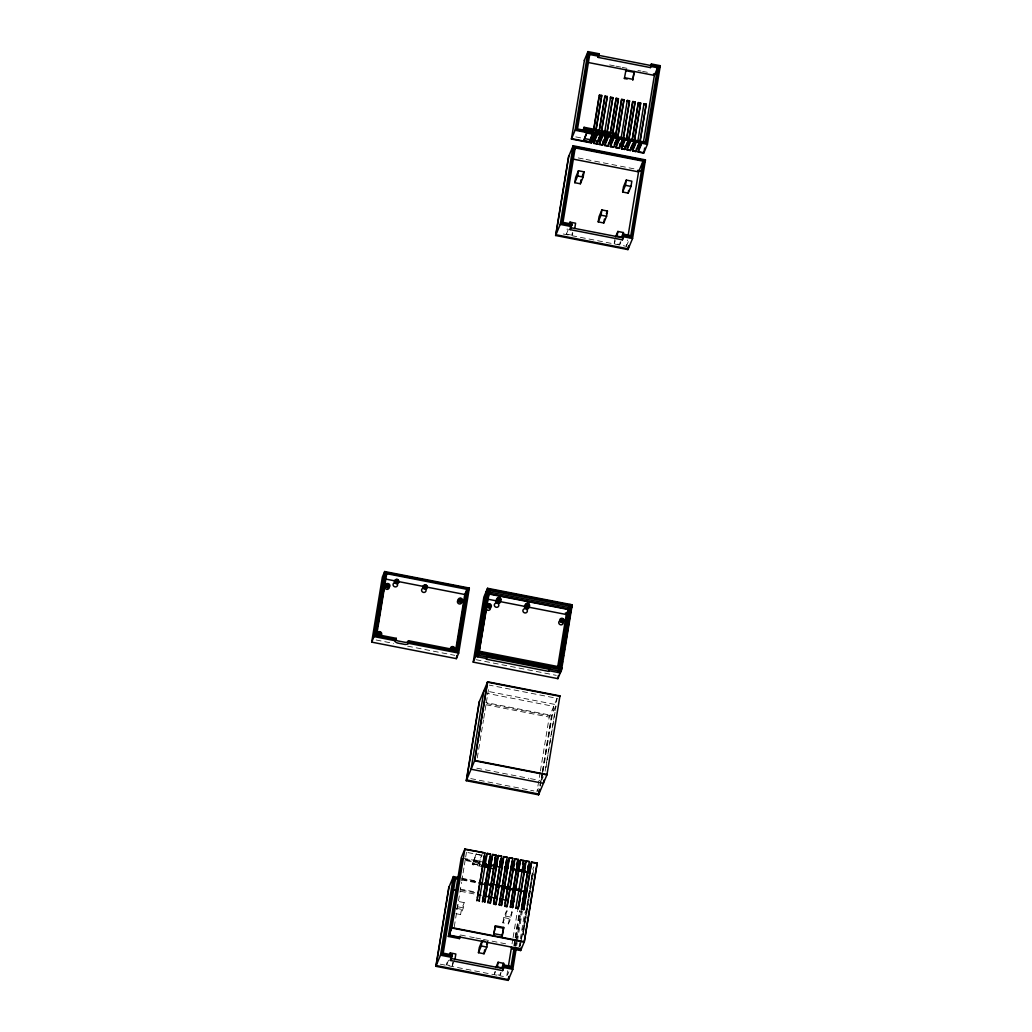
<?xml version="1.0" encoding="UTF-8"?>
<svg xmlns="http://www.w3.org/2000/svg" width="1032" height="1032" viewBox="0 0 1032 1032"><rect width="100%" height="100%" fill="white"/><g stroke="black" fill="none" stroke-linecap="round" stroke-linejoin="round"><path stroke-width="0.75" stroke-dasharray="5 3.75" d="M477.261 757.939L483.492 719.936M483.75 718.349L484.782 712.016M485.04 710.429L486.085 704.095M486.343 702.508L487.375 696.174M487.633 694.588L488.678 688.254M454.415 960.586L452.171 965.952L446.611 964.856L447.475 959.618M570.541 234.883L566.375 234.07L567.226 228.82M454.273 926.736L461.536 882.386M461.794 880.812L462.839 874.465M463.097 872.891L464.129 866.558M464.387 864.971L465.432 858.637M465.69 857.05L466.464 852.303M456.712 909.463L458.698 901.542L464.258 902.626L463.394 907.876L460.595 914.571L455.035 913.488M452.171 965.952L452.816 962.018M460.595 914.571L461.459 909.334L464.258 902.626M572.36 232.535L571.934 235.154L574.179 229.788M482.305 866.596L472.282 864.648L472.785 862.829L481.363 864.506M472.282 864.648L472.785 862.829M476.281 853.464L473.301 861.849L476.462 854.303L480.628 855.128M482.37 853.296L478.861 862.933L482.021 855.399M480.125 862.159L479.454 865.68L480.125 862.159L465.29 859.269M501.139 972.596L500.017 975.279L494.457 974.195L494.883 971.576M502.868 922.814L503.732 917.577L506.531 910.882L512.091 911.966L511.24 917.203L508.441 923.898L502.868 922.814L505.68 916.119L506.531 910.882M620.89 241.798L619.78 244.481L614.208 243.397L614.853 239.463M500.017 975.279L500.443 972.66M508.441 923.898L509.292 918.661L512.091 911.966M619.78 244.481L620.206 241.862M507.641 970.764L506.609 977.098L508.841 971.744M512.053 943.841L512.84 939.094M513.097 937.508L517.509 910.585M540.136 772.517L537.014 791.518L539.813 784.823M540.394 770.93L549.217 717.085L557.061 698.329L489.194 685.093M563.24 233.993L626.36 246.313L627.404 239.979M513.833 945.802L514.865 939.507M515.123 937.933L519.509 911.204M540.123 785.378L542.187 772.8M542.445 771.227L551.462 716.182L556.274 704.701L488.665 691.517M515.445 937.172L519.831 910.43M540.188 786.191L540.962 781.469M541.22 779.895L542.252 773.613M542.51 772.039L551.785 715.421L485.762 702.534M514.465 945.802L515.497 939.455M515.755 937.882L520.167 910.946M542.793 772.891L541.503 780.798L543.18 776.786M543.051 771.304L553.694 706.365L487.414 693.427M515.458 946.163L516.477 939.92M516.735 938.359L521.341 910.237M515.613 945.789L516.129 942.655M516.374 941.094L521.237 911.424M516.671 945.712L517.187 942.564M517.445 940.991L522.347 911.114M545.128 771.188L557.061 698.329M545.954 767.614L546.986 761.319M547.244 759.746L548.276 753.45M548.534 751.877L556.016 706.275M518.928 947.634L524.643 912.791M520.231 946.151L521.25 939.907M521.508 938.346L532.422 872.363L520.386 945.776M522.914 935.224L534.073 867.112M523.237 934.824L523.753 931.677M524.011 930.103L525.03 923.808M525.288 922.234L533.544 871.911M566.375 234.07L568.619 228.704M614.208 243.397L615.33 240.714M626.36 246.313L630.281 236.934M479.79 863.591L463.265 859.953M446.611 964.856L448.856 959.502M532.731 869.357L533.802 866.816M494.457 974.195L495.579 971.512M519.47 946.357L521.07 942.526M609.615 64.926L614.337 65.842M615.91 66.151L620.619 67.067M622.193 67.377L626.914 68.306M637.918 70.447L641.053 71.066M642.626 71.363L647.348 72.292M575.792 136.895L581.726 138.056M578.243 157.935L584.538 159.16M586.112 159.47L634.848 168.977M376.164 640.008L393.463 643.388M407.614 646.148L454.802 655.346M476.1 659.706L556.312 675.354M487.014 703.605L551.462 716.182M486.085 704.766L549.217 717.085M476.797 768.182L528.874 778.347M530.448 778.644L539.917 780.502M470.734 778.592L529.119 789.983M530.706 790.293L533.867 790.912M467.947 852.587L482.783 855.476M473.649 859.746L479.209 860.83M462.8 858.108L481.66 861.784M465.135 859.643L479.97 862.546M472.463 863.603L482.473 865.551M472.604 863.887L481.196 865.551M461.24 878.09L476.965 881.16M462.272 878.954L477.842 881.999M462.104 879.341L477.687 882.386M461.73 879.935L477.519 883.018M460.066 889.042L475.778 892.099M461.317 890.113L475.468 892.874M460.414 891.274L476.191 894.344M457.834 906.793L463.394 907.876M505.68 916.119L511.24 917.203M455.886 908.237L461.459 909.334M503.732 917.577L509.292 918.661M460.453 934.979L468.141 936.476M469.676 936.785L474.294 937.688M475.829 937.985L481.983 939.184M483.518 939.481L508.118 944.28M440.316 964.172L503.448 976.491"/><path stroke-width="1.5" d="M371.701 642.136L382.356 577.082L384.678 571.534L469.341 588.047L458.685 653.088L456.363 658.648L371.701 642.136L374.023 636.576L384.678 571.534M376.77 623.354L377.273 620.284M377.777 617.226L378.28 614.156M378.783 611.086L379.286 608.016M379.789 604.946L383.285 585.389L382.782 588.459M380.769 600.74L381.272 597.67M381.776 594.6L382.279 591.529M386.729 573.676L376.757 634.525L396.314 638.344L395.54 639.685L375.313 635.738L385.787 572.412L468.218 588.498L457.744 651.824L408.246 641.749L408.427 640.704L456.97 650.173L466.941 589.324L386.729 573.676L385.645 576.269M375.313 635.738L385.787 572.412M378.138 622.038L378.641 618.968M379.144 615.91L379.647 612.84M381.401 602.095L384.394 585.608L380.382 610.157M378.112 623.96L378.873 619.355M379.376 616.285L379.879 613.227M408.53 642.227L408.04 643.955A5.792 2.064 9.3 0 1 407.692 644.136L405.64 644.471A5.599 1.987 9.3 0 1 404.931 644.445L397.578 643.039A5.599 1.987 9.3 0 1 396.933 642.807L395.32 641.801A5.792 2.064 9.3 0 1 395.14 641.517L395.54 639.685M455.563 650.663L464.774 594.497L466.941 589.324M458.711 642.51L457.602 642.291L464.129 602.404L464.619 601.256L465.729 601.475L465.251 602.624L464.129 602.404M457.602 642.291L464.619 601.256M458.956 640.975L460.724 630.23M461.227 627.172L461.73 624.102M462.233 621.032L462.736 617.962M463.239 614.891L464.993 604.159M456.363 658.648L456.879 655.475M462.452 621.419L462.955 618.349M463.458 615.278L463.961 612.208M473.211 662.131L483.866 597.089L487.543 588.279L572.218 604.804L561.55 669.845L557.873 678.643L473.211 662.131L476.887 653.333L487.543 588.279M486.265 591.349L475.61 656.391L486.575 658.532M486.911 589.814L476.242 654.856L487.22 656.997M478.138 647.219L478.655 644.097M478.177 652.495L488.652 589.169L571.083 605.242L560.608 668.581L478.177 652.495L488.652 589.169M478.435 653.166L478.938 650.044M479.364 648.109L479.97 643.8M480.383 641.865L480.989 637.57M481.402 635.622L482.008 631.326M482.421 629.378L482.937 626.256M483.453 623.135L483.956 620.013M484.472 616.891L484.988 613.782M487.543 598.173L488.304 593.49L568.529 609.138L558.905 667.253M481.892 653.385L478.977 652.817L486.137 609.125M486.653 606.003L487.156 602.882M487.672 599.76L489.594 590.433L569.806 606.081L559.834 666.93L559.189 668.465L553.075 667.265M479.287 652.714L477.829 656.829M489.607 589.762L489.774 588.717M478.977 652.817L489.594 590.433M516.155 948.859L512.814 969.306L508.17 980.4L435.852 966.3L448.739 887.662L453.383 876.555L458.092 877.484M466.258 780.708L474.746 760.429L547.063 774.529L538.575 794.821L466.258 780.708L479.145 702.082L487.633 681.791L559.95 695.891L546.908 774.916L474.591 760.803L487.478 682.178L559.795 696.278M555.616 235.502L568.49 156.864L573.134 145.77L645.452 159.87L632.564 238.508L627.92 249.602L555.616 235.502L560.247 224.395L573.134 145.77M600.598 134.173L597.012 144.029L593.671 143.383L596.909 135.618L594.69 135.192L591.439 142.945L571.418 139.036L584.46 60.024M449.062 886.888L436.175 965.526L508.492 979.639L508.995 976.491M479.467 701.308L466.58 779.947L538.898 794.047L539.672 789.338M568.813 156.103L555.926 234.728L628.243 248.841L628.759 245.693M571.418 139.036L575.095 130.238L587.982 51.6L599.115 53.767L598.121 57.392L650.418 67.596L651.398 63.971L660.299 65.7L647.412 144.338L643.736 153.149L638.176 152.065L646.226 104.116L643.994 103.677L643.671 104.438L645.903 104.877M435.852 966.3L440.496 955.193L453.383 876.555M483.956 690.589L471.069 769.227L543.387 783.34L543.903 780.192M651.231 65.016L659.022 66.538L646.316 143.461L576.23 129.787L588.769 53.251L598.934 54.825M576.23 129.787L588.924 52.864M458.582 879.328L455.422 878.709L443.218 953.155L452.119 954.884L451.797 956.316L441.773 954.368L454.325 877.819L459.15 878.348M571.883 224.086L571.547 225.518L561.537 223.57L574.244 146.647L644.329 160.321L631.79 236.857L623.844 235.722L622.386 239.837L570.103 229.633L571.883 224.086L562.982 222.357L575.185 147.911L643.052 161.147L630.849 235.593L624.167 234.29L622.386 239.837M441.773 954.368L454.48 877.445M561.537 223.57L574.244 146.647M598.612 56.244L589.711 54.515L577.507 128.961L645.374 142.197L657.577 67.751L650.895 66.448M474.746 760.429L487.633 681.791M531.661 862.017L523.611 909.966L531.003 864.881L528.074 871.872L528.41 869.783L531.661 862.017L537.221 863.1L524.333 941.739L520.657 950.549L511.756 948.808L512.388 947.273L460.104 937.082L459.459 938.604L448.34 936.437L461.227 857.798L464.903 849.001L484.937 852.909L476.887 900.859M449.875 934.05L462.323 858.688L449.63 935.611L459.64 937.559L459.962 936.127M464.903 849.001L451.861 928.013L524.179 942.126L537.066 863.487L531.506 862.404M574.785 182.69L575.65 177.452L578.449 170.744L584.022 171.841L583.157 177.078L580.358 183.773L574.785 182.69L577.597 175.995L578.449 170.744M583.57 129.116L584.06 127.297L594.071 129.258L593.903 130.303L593.581 131.064L583.57 129.116L584.06 127.297M449.849 955.542L450.275 952.923L455.834 954.007L454.983 959.244M569.6 224.744L570.038 222.125L575.598 223.209L574.734 228.459M583.996 140.597L587.492 130.974L593.065 132.057L592.716 134.147L589.569 141.694L583.996 140.597L584.344 138.507L590.627 139.797M598.121 57.392L599.115 53.767M513.949 948.963L511.085 966.391L504.416 965.088L502.623 970.622L450.339 960.431L452.119 954.884M450.339 960.431L451.797 956.316M570.103 229.633L571.547 225.518M580.358 183.773L581.003 179.839M589.569 141.694L592.536 133.309M459.459 938.604L459.64 937.559M591.439 142.945L592.213 138.224M593.245 131.941L598.921 97.331M583.738 128.071L593.761 130.019L599.489 94.996L601.721 95.434L595.98 130.458L599.321 131.103L599.644 130.342L596.303 129.684L595.98 130.458M593.671 143.383L601.721 95.434M597.67 141.165L594.329 140.52L596.303 129.684M597.012 144.029L597.515 140.881M598.805 133.025L604.739 96.853L605.062 96.079L607.28 96.518L599.889 141.603L602.237 136.005M599.321 131.103L605.062 96.079M595.812 131.503L599.153 132.148L599.644 130.342M606.158 135.256L602.572 145.112L599.231 144.467L607.28 96.518M477.377 897.814L482.615 865.835L490.316 867.396L484.666 902.368L492.716 854.432L496.057 855.077L488.007 903.026L493.748 868.002M484.266 855.773L482.473 865.551M602.572 145.112L603.346 140.404M604.378 134.108L610.622 97.163L612.84 97.601L607.113 132.625L610.441 133.27L610.763 132.509L607.422 131.851L607.113 132.625M601.372 132.586L604.713 133.231L605.203 131.425L601.862 130.767L601.54 131.541L604.881 132.186L605.203 131.425M489.839 856.857L482.447 901.942L482.77 901.168L490.497 853.993L487.156 853.335L479.106 901.284L479.428 900.523L477.197 900.085M611.718 136.353L608.132 146.196L604.791 145.551L606.081 137.682M606.597 134.547L612.84 97.601M607.422 131.851L605.462 142.687L607.796 137.088M492.2 864.932L489.142 864.326L492.716 854.432M608.132 146.196L608.648 143.061M609.938 135.192L616.181 98.259L618.413 98.685L612.673 133.709L614.891 134.147L615.214 133.373L612.995 132.947L612.673 133.709M493.425 868.776L490.084 868.118L492.058 857.282L489.129 864.274M610.441 133.27L616.181 98.259M606.932 133.67L610.273 134.328L610.763 132.509M617.278 137.437L613.692 147.292L610.351 146.634L618.413 98.685M486.562 944.499L487.685 941.829L486.82 947.066L484.021 953.762L478.461 952.678L479.325 947.441L482.125 940.733L484.898 941.274M598.225 221.88L599.076 216.643L601.875 209.948L607.448 211.031L606.584 216.269L603.784 222.964L598.225 221.88L601.024 215.185L601.875 209.948M612.995 132.947L611.021 143.77L613.356 138.185M493.915 866.957L495.399 857.94M478.461 952.678L481.26 945.983L482.125 940.733M612.492 134.753L614.724 135.192L614.891 134.147M614.724 135.192L615.214 133.373M627.172 79.038L624.386 78.496L625.998 69.866L625.676 70.64L634.022 72.266L634.345 71.505L632.732 80.135L634.022 72.266M615.498 136.276L621.432 100.104L621.741 99.343L623.973 99.769L616.581 144.854L618.916 139.268M615.627 136.65L621.741 99.343M498.288 855.515L495.038 863.268L494.702 865.358L497.618 858.379L490.226 903.452L498.288 855.515L501.617 856.16L493.567 904.109L495.799 904.548L496.121 903.774L503.848 856.599L507.189 857.244L499.449 904.432L499.127 905.193L506.518 860.108M638.176 152.065L641.414 144.299L639.195 143.874L635.944 151.627L632.603 150.982L635.854 143.216L633.622 142.79L630.384 150.543L627.043 149.885L630.294 142.132L628.062 141.694L624.824 149.459L621.483 148.802L624.721 141.049L622.502 140.61L619.252 148.376L615.923 147.718L623.973 99.769M484.021 953.762L484.666 949.827M603.784 222.964L604.43 219.042M493.825 902.587L500.959 859.024L499.785 861.823M619.252 148.376L620.026 143.654M621.2 137.733L627.314 100.426L629.533 100.852L622.141 145.938L625.482 146.596M495.799 904.548L503.177 859.462L500.262 866.454L500.597 864.352L503.848 856.599M621.483 148.802L629.533 100.852M495.373 925.82L493.76 934.437L495.373 925.82L503.719 927.446L502.107 936.076L503.719 927.446M624.824 149.459L625.34 146.312M626.618 138.443L632.552 102.271L632.874 101.51L635.093 101.949L627.714 147.021L630.049 141.436M626.759 138.817L632.874 101.51M509.408 857.682L506.17 865.435L505.822 867.538L508.75 860.546L501.358 905.632L509.408 857.682L512.749 858.327L504.7 906.277L506.918 906.715L507.241 905.941L514.968 858.766L518.309 859.411L510.582 906.599L510.26 907.36L517.393 863.836M627.043 149.885L635.093 101.949M505.203 903.168L512.078 861.191M622.631 192.017L623.496 186.779L626.295 180.084L631.855 181.168L630.991 186.405L628.191 193.113L622.631 192.017L625.431 185.321L626.295 180.084M630.384 150.543L630.9 147.395M632.19 139.526L638.111 103.355L638.434 102.594L640.666 103.032L633.274 148.118L635.609 142.519M632.319 139.9L638.434 102.594M506.918 906.715L514.31 861.63L511.382 868.622L511.73 866.519L514.968 858.766M497.256 967.5L498.108 962.25L503.68 963.333L502.816 968.584M617.02 236.702L617.871 231.452L623.431 232.548L622.58 237.786M632.603 150.982L633.635 144.686M634.151 141.539L640.666 103.032M550.017 666.672L549.875 668.297L487.568 656.146L486.291 659.203L548.598 671.355L549.385 668.207M628.191 193.113L628.617 190.481M635.944 151.627L636.46 148.479M637.879 140.984L643.994 103.677M520.541 859.849L517.29 867.602L516.942 869.705L519.87 862.713L512.478 907.799L520.541 859.849L523.869 860.507L515.819 908.444L516.142 907.683L518.361 908.121L526.101 860.933L529.442 861.591L521.379 909.54M650.418 67.596L651.398 63.971M502.623 970.622L504.416 965.088M623.844 235.722L624.167 234.29M646.226 104.116L638.834 149.201L641.169 143.603M508.428 966.017L511.537 947.015M517.767 908.999L520.489 898.64M628.178 235.219L638.563 171.867L643.052 161.147M643.465 141.926L654.365 75.401L657.577 67.751M557.59 667.549L566.284 614.504L569.806 606.081M511.756 948.808C512.53 944.164 529.79 952.807 511.924 947.763M508.17 980.4L508.686 977.252M538.575 794.821L539.349 790.099M559.447 666.904L569.161 607.603L488.949 591.968M627.92 249.602L628.436 246.455M559.499 668.362L558.041 672.464M569.819 605.41L569.987 604.365M644.665 148.04L643.891 152.762L638.331 151.678M557.873 678.643L558.389 675.47M646.316 143.461L659.022 66.538M504.08 966.52L511.872 968.029L514.942 949.285M521.599 908.676L528.771 864.455L527.597 867.241M564.968 644.278L565.471 641.156M565.988 638.047L566.491 634.925M567.007 631.803L567.523 628.682M568.026 625.56L568.542 622.438M569.058 619.316L569.561 616.194M570.077 613.072L570.593 609.951M631.623 237.244L644.329 160.321M511.872 968.029L515.097 948.911M561.253 669.278L560.918 671.368L549.514 669.149M562.027 664.595L562.53 661.473M563.046 658.352L563.562 655.23M564.065 652.108L564.581 648.986M565.097 645.877L570.967 609.989M522.605 909.54L525.701 890.668M520.657 950.549L521.173 947.402M584.306 60.398L587.982 51.6M588.64 57.07L589.711 54.515M572.941 153.265L575.185 147.911M599.489 94.996L599.179 95.77L601.398 96.195M377.389 626.643L377.867 625.495L376.745 625.276M584.873 137.256L586.976 132.225M593.761 130.019L594.071 129.258M592.11 140.081L594.445 134.495M610.622 97.163L610.299 97.937L612.531 98.362M594.329 140.52L596.677 134.921M582.332 175.853L584.022 171.841M598.25 139.772L600.005 135.579M624.386 78.496L624.708 77.735L633.055 79.361M599.231 144.467L602.482 136.714L600.25 136.276M603.23 142.248L605.578 136.663M568.916 224.808L570.038 222.125M604.791 145.551L608.042 137.798L605.81 137.359M609.383 141.939L611.138 137.746M627.314 100.426L626.992 101.188L629.21 101.626M610.351 146.634L613.601 138.881L611.37 138.443M614.363 144.428L616.117 140.223M615.923 147.718L619.161 139.965L616.942 139.526M619.922 145.512L622.257 139.913M622.141 145.938L624.489 140.352M626.063 145.19L627.237 142.403M659.177 68.383L660.299 65.7M631.042 147.679L632.797 143.487M606.326 213.714L607.448 211.031M637.196 147.37L638.95 143.177M644.226 162.824L645.452 159.87M468.218 588.498L385.62 572.799M615.627 236.818L617.871 231.452M468.18 590.82L469.341 588.047M621.754 236.56L623.431 232.548M457.744 651.824L408.246 641.749M485.917 593.439L487.207 590.381L488.317 590.601M487.104 596.367L488.149 593.877L568.361 609.525M475.945 654.288L477.236 651.231L478.345 651.45M487.078 656.055L486.64 657.1L548.934 669.265M453.177 884.063L455.422 878.709M571.083 605.242L488.484 589.543M572.218 604.804L571.225 608.428L571.87 606.893L570.76 606.674M548.598 671.355L549.875 668.297M448.34 936.437L452.016 927.639L524.333 941.739M560.608 668.581L478.332 652.108M484.937 852.909L464.748 849.388M487.156 853.335L483.569 863.191L486.498 856.199M482.305 866.596L482.615 865.835M485.014 865.216L484.524 867.035L484.847 866.274M490.497 853.993L487.001 853.722M449.152 955.593L450.275 952.923M487.865 867.68L488.188 866.919M559.628 696.664L559.95 695.891M490.084 868.118L490.406 867.357M494.663 858.405L496.057 855.077M501.617 856.16L498.121 855.889M507.189 857.244L503.68 856.973M512.749 858.327L509.253 858.069M516.297 864.223L518.309 859.411M522.476 863.836L523.869 860.507M526.101 860.933L522.514 870.789L525.43 863.797L518.051 908.882L518.361 908.121M529.442 861.591L525.933 861.32M524.411 891.493L513.665 888.991M536.898 863.874L537.221 863.1M495.876 967.616L498.108 962.25M501.991 967.358L503.68 963.333M396.314 638.344L395.475 639.414A5.792 2.064 9.3 0 0 395.669 639.698L397.268 640.704A5.599 1.987 9.3 0 0 397.913 640.937L405.266 642.343A5.599 1.987 9.3 0 0 405.989 642.368L408.04 642.046A5.792 2.064 9.3 0 0 408.388 641.865L408.427 640.704M395.333 640.756L374.023 636.576M481.389 652.288L482.112 652.74M588.769 53.251L598.779 55.199M651.063 65.403L658.855 66.925M598.47 55.302L650.766 65.506M653.475 73.891L656.623 74.51M588.085 62.475L654.365 75.401M604.739 96.853L606.958 97.279M615.859 99.02L618.091 99.459M621.432 100.104L623.65 100.543M632.552 102.271L634.77 102.71M638.111 103.355L640.343 103.793M583.893 128.342L593.903 130.303M596.135 130.729L599.463 131.386M601.695 131.825L605.036 132.47M607.255 132.909L610.596 133.554M612.815 133.992L615.046 134.418M576.385 129.4L646.471 143.074M575.095 130.238L647.412 144.338M587.156 133.064L592.716 134.147M571.573 138.662L591.607 142.558M593.826 142.996L597.167 143.654M599.386 144.08L602.727 144.738M604.958 145.164L608.287 145.822M610.518 146.247L613.859 146.905M616.078 147.331L619.419 147.989M621.638 148.427L624.979 149.072M627.211 149.511L630.539 150.156M632.771 150.595L636.099 151.24M574.076 147.034L644.174 160.695M637.673 170.357L640.808 170.964M573.857 159.251L638.563 171.867M577.597 175.995L583.157 177.078M625.431 185.321L630.991 186.405M601.024 215.185L606.584 216.269M561.692 223.183L571.715 225.144M623.999 235.335L631.79 236.857M560.247 224.395L571.38 226.576M623.663 236.767L632.564 238.508M617.097 236.173L622.657 237.257M570.283 227.582L622.735 237.734M565.394 612.995L568.529 613.601M386.136 579.158L393.992 580.693M397.139 581.3L423.881 586.524M427.029 587.131L464.774 594.497M487.633 599.153L497.076 600.998M500.223 601.617L525.391 606.519M528.539 607.139L566.284 614.504M382.808 586.537L383.917 586.757M458.079 641.143L459.188 641.362M479.622 651.282L559.834 666.93M560.789 667.523L561.898 667.743L560.273 672.903L548.882 670.684M484.808 653.953L487.723 654.52M476.887 653.333L561.55 669.845M375.467 635.364L396.133 639.389M408.362 643.271L458.685 653.088M492.561 854.806L495.902 855.463M514.813 859.153L518.154 859.798M520.373 860.237L523.714 860.882M493.902 864.842L496.985 865.448M504.687 866.944L507.77 867.551M510.853 868.157L513.936 868.751M517.006 869.357L524.72 870.853M483.028 863.139L486.085 863.732M493.748 865.229L496.831 865.835M504.532 867.332L507.615 867.938M510.685 868.531L529.171 872.143M483.015 863.81L492.2 865.59M493.748 865.9L501.539 867.422M504.648 868.028L507.77 868.634M510.879 869.241L529.571 872.891M482.86 864.184L492.032 865.977M482.512 866.287L490.161 867.77M484.821 882.695L487.968 883.302M491.116 883.921L509.976 887.597M513.123 888.217L520.979 889.739M479.403 882.308L482.512 882.915M485.633 883.521L493.425 885.03M496.534 885.649L499.656 886.256M502.765 886.862L510.556 888.384M454.325 877.819L458.995 878.735M479.248 882.683L482.357 883.289M485.479 883.895L493.257 885.417M496.379 886.024L499.488 886.63M502.61 887.236L521.302 890.887M479.093 883.327L486.988 884.863M490.148 885.482L493.296 886.101M496.457 886.707L499.617 887.327M502.765 887.946L515.394 890.41M518.554 891.016L521.715 891.635M452.519 889.726L457.253 890.655M477.764 894.654L480.925 895.273M484.085 895.892L496.715 898.356M499.862 898.962L507.757 900.51M510.917 901.117L514.065 901.736M482.77 901.168L484.988 901.607M488.33 902.265L490.548 902.69M493.889 903.348L496.121 903.774M499.449 904.432L501.681 904.858M505.009 905.516L507.241 905.941M510.582 906.599L512.801 907.038M521.702 908.766L523.933 909.205M495.05 926.581L503.397 928.207M494.083 933.676L502.429 935.302M449.784 935.224L459.795 937.185M481.26 945.983L486.82 947.066M441.941 953.981L451.952 955.929M504.235 966.133L512.027 967.655M440.496 955.193L451.616 957.361M503.913 967.564L512.814 969.306M497.347 966.971L502.907 968.055M450.533 958.38L502.971 968.532M397.81 580.952A1.367 1.264 22.7 0 1 396.92 582.822A1.367 1.264 22.7 0 1 395.32 581.3A1.367 1.264 22.7 0 1 397.307 580.461M425.803 586.021A1.367 1.264 22.7 0 1 426.152 588.021A1.367 1.264 22.7 0 1 424.036 587.788A1.367 1.264 22.7 0 1 424.655 585.892M397.075 583.467A2.27 2.116 22.7 0 1 396.469 586.64A2.27 2.116 22.7 0 1 393.231 585.441A2.27 2.116 22.7 0 1 394.817 582.629M425.739 589.285A2.27 2.116 22.7 0 1 424.681 592.316A2.27 2.116 22.7 0 1 421.637 590.704A2.27 2.116 22.7 0 1 423.61 588.163M461.743 601.088A2.27 2.116 22.7 0 1 460.44 603.888A2.27 2.116 22.7 0 1 457.511 602.34A2.27 2.116 22.7 0 1 459.15 599.721M449.758 649.734A2.27 2.116 22.7 0 1 451.435 648.212M452.674 648.328A2.27 2.116 22.7 0 1 454.015 649.58M376.551 635.08A2.27 2.116 22.7 0 1 378.28 633.261M380.537 634.1A2.27 2.116 22.7 0 1 380.834 636.357M387.4 585.144A2.27 2.116 22.7 0 1 388.87 588.472A2.27 2.116 22.7 0 1 385.142 588.369A2.27 2.116 22.7 0 1 386.458 585.118M450.623 649.592A2.27 2.116 22.7 0 1 451.616 646.742A2.27 2.116 22.7 0 1 454.648 647.877A2.27 2.116 22.7 0 1 453.59 650.689M377.815 635.144A2.27 2.116 22.7 0 1 378.46 631.79A2.27 2.116 22.7 0 1 381.685 633.493A2.27 2.116 22.7 0 1 379.195 635.867M499.991 600.173A2.27 2.116 22.7 0 1 499.385 603.217A2.27 2.116 22.7 0 1 496.198 602.275A2.27 2.116 22.7 0 1 497.256 599.36M498.521 604.197A2.27 2.116 22.7 0 1 497.579 607.139A2.27 2.116 22.7 0 1 494.496 605.9A2.27 2.116 22.7 0 1 495.863 603.114M499.243 600.547A1.367 1.264 22.7 0 1 499.049 602.43A1.367 1.264 22.7 0 1 497.076 601.953A1.367 1.264 22.7 0 1 497.682 600.173M527.971 605.242A1.367 1.264 22.7 0 1 528.113 607.022A1.367 1.264 22.7 0 1 526.243 607.113A1.367 1.264 22.7 0 1 525.985 605.332A1.367 1.264 22.7 0 1 527.687 604.236M528.784 606.21A2.27 2.116 22.7 0 1 527.662 608.983A2.27 2.116 22.7 0 1 524.682 607.771A2.27 2.116 22.7 0 1 525.804 604.997M526.797 609.461A2.27 2.116 22.7 0 1 526.268 612.711A2.27 2.116 22.7 0 1 523.005 611.408A2.27 2.116 22.7 0 1 524.849 608.687M527.894 606.403A1.367 1.264 22.7 0 1 527.481 608.093A1.367 1.264 22.7 0 1 525.662 607.732A1.367 1.264 22.7 0 1 525.817 605.99M562.93 621.716A2.27 2.116 22.7 0 1 562.118 624.605A2.27 2.116 22.7 0 1 559.047 623.689A2.27 2.116 22.7 0 1 559.86 620.8M490.252 607.422A2.27 2.116 22.7 0 1 488.82 610.286A2.27 2.116 22.7 0 1 485.969 608.364M481.454 651.876A2.27 2.116 22.7 0 1 482.731 652.753M499.978 599.128A1.367 1.264 22.7 0 1 499.411 601.037A1.367 1.264 22.7 0 1 497.553 599.979A1.367 1.264 22.7 0 1 498.972 598.56M528.681 605.242A1.367 1.264 22.7 0 1 527.455 606.739A1.367 1.264 22.7 0 1 526.01 605.281M488.278 605.681C488.884 608.403 491.942 604.326 489.413 604.094C487.414 606.713 491.735 604.494 488.291 605.616M560.957 620.374C562.479 623.418 563.524 617.794 560.969 620.297M561.305 619.535C562.801 622.606 563.769 617.033 561.318 619.458M378.576 633.583C379.97 636.821 381.066 631.107 378.576 633.583M378.925 632.745C380.292 635.983 381.466 630.268 378.925 632.745M386.755 585.441C388.174 588.666 389.232 582.977 386.755 585.441M387.116 584.602C388.303 587.763 389.838 582.396 387.155 584.46M451.732 648.535C453.216 651.708 453.822 646.342 452.3 648.393C455.512 649.463 452.248 644.936 451.732 648.535M459.446 600.056C459.937 602.959 463.2 598.663 460.517 598.534C458.801 601.192 462.607 598.844 459.446 600.056M395.862 581.313A1.367 1.264 22.7 0 0 398.197 581.377A1.367 1.264 22.7 0 0 396.985 579.416A1.367 1.264 22.7 0 0 395.862 581.313M424.346 586.873A1.367 1.264 22.7 0 0 426.693 586.937A1.367 1.264 22.7 0 0 425.481 584.976A1.367 1.264 22.7 0 0 424.346 586.873M394.817 582.706A2.27 2.116 22.7 0 0 398.7 582.551A2.27 2.116 22.7 0 0 396.456 579.416A2.27 2.116 22.7 0 0 394.817 582.706M423.313 588.253A2.27 2.116 22.7 0 0 427.196 588.111A2.27 2.116 22.7 0 0 424.939 584.976A2.27 2.116 22.7 0 0 423.313 588.253M458.505 601.372A2.27 2.116 22.7 0 0 462.388 601.217A2.27 2.116 22.7 0 0 460.13 598.083A2.27 2.116 22.7 0 0 458.505 601.372M385.813 586.757A2.27 2.116 22.7 0 0 389.696 586.615A2.27 2.116 22.7 0 0 387.439 583.48A2.27 2.116 22.7 0 0 385.813 586.757M497.501 601.205A1.367 1.264 22.7 0 0 499.823 601.114A1.367 1.264 22.7 0 0 498.482 599.231A1.367 1.264 22.7 0 0 497.501 601.205M560.118 621.548A2.27 2.116 22.7 0 0 563.988 621.406A2.27 2.116 22.7 0 0 561.743 618.271A2.27 2.116 22.7 0 0 560.118 621.548M487.323 607.048A2.27 2.116 22.7 0 0 491.206 606.893A2.27 2.116 22.7 0 0 488.962 603.772A2.27 2.116 22.7 0 0 487.323 607.048M496.985 600.972A2.27 2.116 22.7 0 0 500.868 600.817A2.27 2.116 22.7 0 0 498.611 597.683A2.27 2.116 22.7 0 0 496.985 600.972M498.133 599.669A1.367 1.264 22.7 0 0 500.468 599.579A1.367 1.264 22.7 0 0 499.114 597.709A1.367 1.264 22.7 0 0 498.133 599.669M526.617 605.307A1.367 1.264 22.7 0 0 528.939 605.216A1.367 1.264 22.7 0 0 527.597 603.333A1.367 1.264 22.7 0 0 526.617 605.307M525.533 606.61A2.27 2.116 22.7 0 0 529.416 606.455A2.27 2.116 22.7 0 0 527.171 603.32A2.27 2.116 22.7 0 0 525.533 606.61"/></g></svg>
